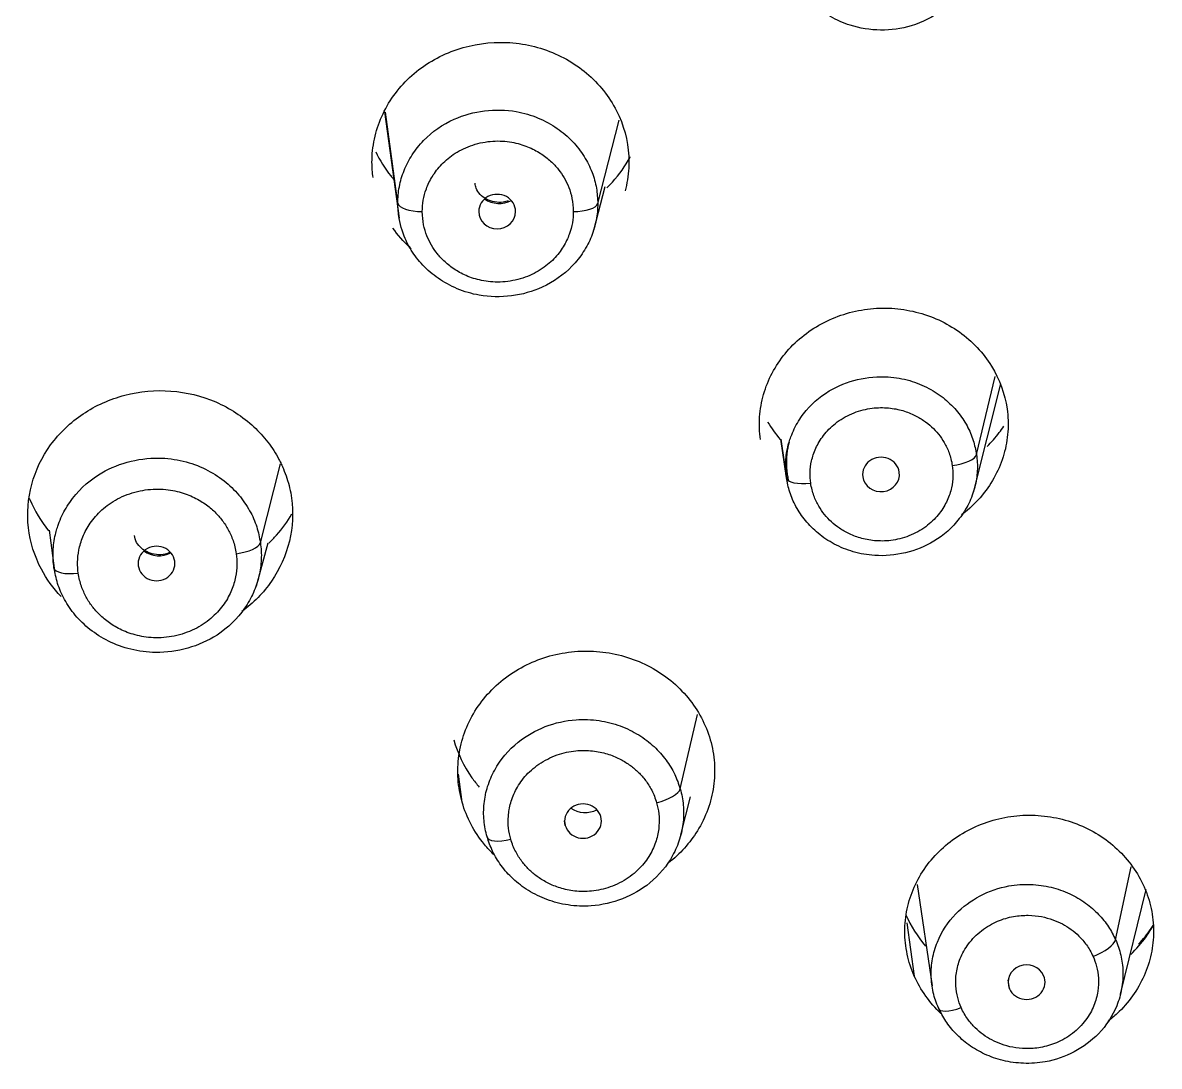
# Model space of a CAD drawing. Extents: x 0 to 1354, y 3495 to 4487.
# Drawn here: x 426.58 to 440.46, y 4098.79 to 4111.54 of the extents above; entities that cross this region are included whole.
import ezdxf

# ---------------------------------------------------------------- set-up
doc = ezdxf.new("R2010")
doc.units = 0
doc.header["$LTSCALE"] = 30
doc.header["$MEASUREMENT"] = 0
doc.layers.add('\\M+5B3DF\\M+5B4E7\\M+5CFDF', color=3, linetype='CONTINUOUS', lineweight=9)

msp = doc.modelspace()

# ---------------------------------------------------------------- linework, layer by layer
at = {"layer": '\\M+5B3DF\\M+5B4E7\\M+5CFDF', "color": 0, "lineweight": -3}
for p, q in [((430.999, 4110.449), (431.175, 4109.151)), ((431.16, 4109.335), (431.011, 4110.448)), ((433.603, 4109.33), (433.866, 4110.349)), ((433.553, 4109.004), (433.695, 4109.539)), ((438.23, 4106.264), (438.459, 4107.219)), ((438.191, 4105.802), (438.526, 4107.129)), ((435.907, 4105.982), (435.839, 4106.454)), ((435.839, 4106.454), (435.916, 4105.92)), ((429.482, 4105.187), (429.729, 4106.15)), ((426.902, 4105.341), (426.961, 4104.879)), ((429.433, 4104.661), (429.575, 4105.188)), ((434.61, 4102.182), (434.823, 4103.089)), ((431.947, 4102.017), (431.901, 4102.359)), ((434.618, 4101.619), (434.737, 4102.082)), ((433.206, 4101.733), (433.198, 4101.79)), ((439.929, 4100.338), (440.117, 4101.228)), ((437.506, 4101.012), (437.687, 4099.775)), ((439.988, 4099.675), (440.302, 4100.952)), ((437.379, 4100.545), (437.469, 4099.895)), ((438.633, 4099.739), (438.618, 4099.848))]:
    msp.add_line(p, q, dxfattribs=at)
for centre, major_axis, ratio, start_param, end_param in [((432.374, 4109.233), (0.225, 0), 0.934021, 0, 3.141593), ((432.397, 4109.612), (-0.299, 0.018), 0.934023, 0.997324, 2.15235), ((431.46, 4109.34), (-0.3, 0), 0.356623, 0.04782, 1.570796), ((432.374, 4109.233), (0.225, 0), 0.934021, 3.141593, 6.283185), ((433.304, 4109.34), (0.3, 0), 0.356623, 4.712389, 6.191379), ((437.063, 4106.022), (0.225, 0), 0.934088, 0.130562, 3.272155), ((437.933, 4106.237), (0.297, 0.042), 0.353572, 4.662605, 6.144783), ((437.063, 4106.022), (0.225, 0), 0.934088, 3.272155, 6.413747), ((436.204, 4106.024), (-0.297, -0.042), 0.353572, 0.001224, 1.521013), ((428.213, 4104.934), (0.225, 0), 0.933961, 0.130295, 3.271888), ((428.238, 4105.306), (-0.297, 0.021), 0.93278, 0.982672, 2.168134), ((429.186, 4105.161), (0.297, 0.042), 0.353572, 4.662605, 6.138408), ((428.213, 4104.934), (0.225, 0), 0.933961, 3.271888, 6.413481), ((427.257, 4104.923), (-0.297, -0.042), 0.353572, 6.278034, 7.804198), ((434.322, 4102.119), (0.288, 0.083), 0.344471, 4.613912, 6.092902), ((433.423, 4101.788), (0.225, 0), 0.934052, 0.260907, 3.4025), ((433.446, 4102.172), (-0.299, 0.018), 0.931993, 1.012477, 2.13697), ((433.423, 4101.788), (0.225, 0), 0.934052, 3.4025, 6.544093), ((432.54, 4101.673), (-0.288, -0.083), 0.344471, 6.232528, 7.755504), ((439.653, 4100.241), (0.274, 0.122), 0.329476, 4.567336, 6.049514), ((438.841, 4099.82), (0.225, 0), 0.934131, 0.391776, 3.533368), ((438.841, 4099.82), (0.225, 0), 0.934131, 3.533368, 6.674961), ((438.042, 4099.618), (-0.274, -0.122), 0.329476, 6.18914, 7.708929)]:
    msp.add_ellipse(centre, major_axis=major_axis, ratio=ratio, start_param=start_param, end_param=end_param, dxfattribs=at)
for points, knots in [([(448.01, 4005.599), (447.96, 4009.543), (447.888, 4013.486), (447.741, 4019.394), (447.686, 4021.363), (447.563, 4025.298), (447.498, 4027.264), (447.306, 4031.189), (447.174, 4033.15), (446.667, 4037.037), (446.296, 4038.964), (445.49, 4041.781), (445.181, 4042.708), (444.473, 4044.522), (444.072, 4045.409), (443.153, 4047.117), (442.631, 4047.936), (441.484, 4049.497), (440.861, 4050.241), (439.54, 4051.652), (438.842, 4052.318), (437.375, 4053.57), (436.607, 4054.156), (435.016, 4055.252), (434.19, 4055.761), (432.497, 4056.713), (431.631, 4057.158), (429.007, 4058.447), (427.224, 4059.247), (424.608, 4060.54), (423.746, 4060.987), (422.05, 4061.925), (421.214, 4062.415), (419.588, 4063.455), (418.797, 4064.004), (417.283, 4065.177), (416.561, 4065.801), (414.514, 4067.782), (413.303, 4069.241), (411.732, 4071.57), (411.247, 4072.37), (410.34, 4074), (409.919, 4074.831), (408.739, 4077.358), (408.067, 4079.09), (406.901, 4082.604), (406.413, 4084.388), (405.593, 4087.988), (405.26, 4089.804), (404.718, 4093.452), (404.506, 4095.284), (404.169, 4098.955), (404.047, 4100.795), (403.781, 4106.318), (403.739, 4110.005), (403.894, 4115.532), (403.978, 4117.373), (404.218, 4121.052), (404.374, 4122.889), (404.781, 4126.553), (405.03, 4128.381), (405.656, 4132.017), (406.034, 4133.824), (406.974, 4137.397), (407.531, 4139.163), (408.885, 4142.612), (409.674, 4144.299), (411.525, 4147.534), (412.587, 4149.084), (414.985, 4151.984), (416.318, 4153.338), (418.497, 4155.182), (419.254, 4155.765), (420.825, 4156.859), (421.639, 4157.371), (424.152, 4158.798), (425.92, 4159.607), (427.738, 4160.306)], [0, 0, 0, 0, 0.0625, 0.0625, 0.09375, 0.09375, 0.125, 0.125, 0.15625, 0.15625, 0.1875, 0.1875, 0.203125, 0.203125, 0.21875, 0.21875, 0.234375, 0.234375, 0.25, 0.25, 0.265625, 0.265625, 0.28125, 0.28125, 0.296875, 0.296875, 0.3125, 0.3125, 0.34375, 0.34375, 0.359375, 0.359375, 0.375, 0.375, 0.390625, 0.390625, 0.40625, 0.40625, 0.4375, 0.4375, 0.453125, 0.453125, 0.46875, 0.46875, 0.5, 0.5, 0.53125, 0.53125, 0.5625, 0.5625, 0.59375, 0.59375, 0.625, 0.625, 0.6875, 0.6875, 0.71875, 0.71875, 0.75, 0.75, 0.78125, 0.78125, 0.8125, 0.8125, 0.84375, 0.84375, 0.875, 0.875, 0.90625, 0.90625, 0.9375, 0.9375, 0.953125, 0.953125, 0.96875, 0.96875, 1, 1, 1, 1]), ([(428.197, 4158.696), (428.032, 4158.632), (427.687, 4158.497), (427.153, 4158.279), (426.581, 4158.036), (425.812, 4157.695), (424.94, 4157.282), (423.672, 4156.63), (422.201, 4155.781), (420.21, 4154.446), (418.173, 4152.791), (416.24, 4150.871), (414.215, 4148.497), (412.298, 4145.692), (410.681, 4142.545), (409.747, 4140.27), (409.152, 4138.614), (408.634, 4137.046), (408.065, 4135.032), (407.529, 4132.766), (407.088, 4130.534), (406.477, 4126.816), (405.945, 4122.029), (405.574, 4116.274), (405.414, 4110.376), (405.496, 4104.979), (405.754, 4100.036), (406.066, 4096.221), (406.521, 4092.391), (407.143, 4088.581), (407.893, 4085.209), (408.69, 4082.352), (409.453, 4080.061), (410.255, 4077.985), (411.284, 4075.636), (412.663, 4072.993), (414.467, 4070.299), (416.358, 4068.097), (418.12, 4066.448), (419.691, 4065.22), (420.87, 4064.414), (421.951, 4063.725), (423.294, 4062.925), (425.415, 4061.78), (428.351, 4060.364), (431.305, 4059.003), (433.874, 4057.683), (435.491, 4056.744), (436.673, 4055.977), (437.502, 4055.397), (438.285, 4054.811), (439.15, 4054.118), (440.24, 4053.175), (441.272, 4052.246), (442.117, 4051.45), (442.799, 4050.783), (443.873, 4049.648), (445.304, 4047.705), (446.48, 4045.401), (447.219, 4043.464), (447.695, 4042.003), (448.02, 4040.848), (448.332, 4039.593), (448.559, 4038.564), (448.74, 4037.637), (448.826, 4037.147), (448.857, 4036.968)], [0, 0, 0, 0, 0.003459, 0.007214, 0.011266, 0.015614, 0.023656, 0.030154, 0.043592, 0.057032, 0.077492, 0.095619, 0.111413, 0.140155, 0.164137, 0.183352, 0.190386, 0.20018, 0.217211, 0.233353, 0.24805, 0.264051, 0.310977, 0.347323, 0.383099, 0.432782, 0.458757, 0.485271, 0.511786, 0.538305, 0.564826, 0.582853, 0.599256, 0.614348, 0.6284, 0.651649, 0.674923, 0.693736, 0.709704, 0.72282, 0.733082, 0.737787, 0.748001, 0.763716, 0.784923, 0.811591, 0.827175, 0.841454, 0.848243, 0.854858, 0.861359, 0.867478, 0.876665, 0.889695, 0.894614, 0.899294, 0.908268, 0.925038, 0.946214, 0.958393, 0.965287, 0.976041, 0.981687, 0.990362, 0.996466, 1, 1, 1, 1]), ([(449.143, 4037.032), (448.866, 4038.625), (448.514, 4040.206), (447.833, 4042.533), (447.58, 4043.302), (447.008, 4044.815), (446.689, 4045.559), (445.969, 4047.007), (445.567, 4047.711), (444.674, 4049.057), (444.181, 4049.7), (443.108, 4050.908), (442.533, 4051.475), (441.36, 4052.574), (440.764, 4053.109), (439.566, 4054.162), (438.959, 4054.679), (437.692, 4055.652), (437.038, 4056.11), (435.025, 4057.411), (433.618, 4058.178), (430.752, 4059.606), (429.294, 4060.271), (426.404, 4061.642), (424.973, 4062.351), (422.891, 4063.517), (422.208, 4063.922), (420.871, 4064.772), (420.218, 4065.218), (418.959, 4066.164), (418.353, 4066.663), (417.197, 4067.715), (416.646, 4068.268), (415.084, 4069.995), (414.161, 4071.239), (412.526, 4073.84), (411.813, 4075.196), (410.543, 4077.971), (409.983, 4079.388), (408.994, 4082.262), (408.567, 4083.718), (407.456, 4088.126), (406.947, 4091.114), (406.21, 4097.118), (405.982, 4100.135), (405.712, 4106.175), (405.669, 4109.198), (405.771, 4115.243), (405.915, 4118.264), (406.288, 4122.785), (406.438, 4124.29), (406.806, 4127.293), (407.023, 4128.792), (407.811, 4133.264), (408.526, 4136.22), (410.054, 4140.517), (410.64, 4141.926), (411.99, 4144.666), (412.76, 4145.994), (414.501, 4148.529), (415.469, 4149.738), (417.591, 4152.003), (418.745, 4153.06), (421.227, 4154.973), (422.556, 4155.829), (425.34, 4157.336), (426.795, 4157.987), (428.284, 4158.561)], [0, 0, 0, 0, 0.03125, 0.03125, 0.046875, 0.046875, 0.0625, 0.0625, 0.078125, 0.078125, 0.09375, 0.09375, 0.109375, 0.109375, 0.125, 0.125, 0.140625, 0.140625, 0.15625, 0.15625, 0.1875, 0.1875, 0.21875, 0.21875, 0.25, 0.25, 0.265625, 0.265625, 0.28125, 0.28125, 0.296875, 0.296875, 0.3125, 0.3125, 0.34375, 0.34375, 0.375, 0.375, 0.40625, 0.40625, 0.4375, 0.4375, 0.5, 0.5, 0.5625, 0.5625, 0.625, 0.625, 0.6875, 0.6875, 0.71875, 0.71875, 0.75, 0.75, 0.8125, 0.8125, 0.84375, 0.84375, 0.875, 0.875, 0.90625, 0.90625, 0.9375, 0.9375, 0.96875, 0.96875, 1, 1, 1, 1]), ([(428.484, 4157.596), (428.305, 4157.524), (427.943, 4157.378), (427.4, 4157.15), (426.752, 4156.869), (426.043, 4156.544), (425.032, 4156.051), (423.86, 4155.424), (422.347, 4154.509), (420.7, 4153.36), (419.084, 4152.032), (417.525, 4150.549), (416.116, 4148.967), (414.756, 4147.237), (413.436, 4145.274), (412.377, 4143.384), (411.507, 4141.558), (410.593, 4139.409), (409.613, 4136.593), (408.564, 4132.621), (407.764, 4128.329), (407.233, 4124.177), (406.892, 4120.512), (406.706, 4117.71), (406.593, 4115.29), (406.531, 4113.4), (406.493, 4111.495), (406.489, 4110.219), (406.488, 4109.579)], [0, 0, 0, 0, 0.009852, 0.019868, 0.030048, 0.045883, 0.05972, 0.087538, 0.113987, 0.150574, 0.191096, 0.222351, 0.262603, 0.301837, 0.337986, 0.387414, 0.416554, 0.44552, 0.511842, 0.575749, 0.665576, 0.746154, 0.800844, 0.863681, 0.897356, 0.9313, 0.965515, 1, 1, 1, 1]), ([(428.686, 4157.153), (428.545, 4157.097), (428.223, 4156.97), (427.684, 4156.749), (426.918, 4156.423), (426.182, 4156.087), (425.167, 4155.594), (424.094, 4155.025), (422.606, 4154.13), (421.002, 4153.015), (419.579, 4151.845), (418.411, 4150.759), (417.475, 4149.789), (416.322, 4148.465), (415.138, 4146.937), (413.854, 4144.995), (412.587, 4142.698), (411.3, 4139.765), (410.176, 4136.466), (409.305, 4133.068), (408.666, 4129.777), (408.198, 4126.665), (407.805, 4123.281), (407.534, 4120.123), (407.378, 4117.539), (407.281, 4115.531), (407.216, 4113.673), (407.173, 4111.569), (407.167, 4110.245), (407.164, 4109.583)], [0, 0, 0, 0, 0.007818, 0.017823, 0.030015, 0.050701, 0.059573, 0.08836, 0.113519, 0.149747, 0.190152, 0.209967, 0.233662, 0.261249, 0.302917, 0.336272, 0.385476, 0.443417, 0.508512, 0.573597, 0.633386, 0.690383, 0.744611, 0.818577, 0.862819, 0.885469, 0.927986, 0.963991, 1, 1, 1, 1]), ([(449.362, 4037.033), (449.326, 4037.242), (449.253, 4037.664), (449.129, 4038.295), (448.996, 4038.926), (448.855, 4039.547), (448.708, 4040.153), (448.559, 4040.741), (448.406, 4041.311), (448.249, 4041.867), (448.087, 4042.403), (447.924, 4042.91), (447.764, 4043.376), (447.612, 4043.799), (447.469, 4044.18), (447.334, 4044.527), (447.205, 4044.845), (447.081, 4045.142), (446.959, 4045.423), (446.837, 4045.696), (446.712, 4045.964), (446.584, 4046.23), (446.452, 4046.493), (446.317, 4046.754), (446.179, 4047.013), (446.039, 4047.27), (445.894, 4047.527), (445.746, 4047.782), (445.595, 4048.035), (445.439, 4048.284), (445.277, 4048.53), (445.107, 4048.775), (444.925, 4049.027), (444.725, 4049.293), (444.504, 4049.577), (444.26, 4049.881), (443.988, 4050.207), (443.69, 4050.552), (443.366, 4050.907), (443.026, 4051.261), (442.68, 4051.604), (442.332, 4051.936), (441.984, 4052.26), (441.634, 4052.582), (441.28, 4052.903), (440.925, 4053.223), (440.573, 4053.54), (440.226, 4053.848), (439.889, 4054.142), (439.562, 4054.421), (439.245, 4054.684), (438.936, 4054.934), (438.63, 4055.175), (438.322, 4055.411), (438.012, 4055.642), (437.697, 4055.871), (437.38, 4056.095), (437.061, 4056.315), (436.739, 4056.531), (436.411, 4056.746), (436.068, 4056.966), (435.697, 4057.195), (435.242, 4057.467), (434.675, 4057.793), (433.978, 4058.176), (433.188, 4058.594), (432.322, 4059.036), (431.408, 4059.488), (430.47, 4059.937), (429.523, 4060.382), (428.577, 4060.824), (427.648, 4061.263), (426.763, 4061.69), (425.938, 4062.098), (425.161, 4062.495), (424.401, 4062.897), (423.638, 4063.315), (422.868, 4063.756), (422.092, 4064.229), (421.299, 4064.733), (420.49, 4065.273), (419.679, 4065.858), (418.879, 4066.49), (418.09, 4067.16), (417.325, 4067.873), (416.584, 4068.632), (415.854, 4069.442), (415.126, 4070.325), (414.403, 4071.299), (413.694, 4072.349), (413.022, 4073.445), (412.397, 4074.57), (411.805, 4075.719), (411.251, 4076.904), (410.72, 4078.133), (410.209, 4079.414), (409.721, 4080.755), (409.186, 4082.373), (408.622, 4084.331), (408.06, 4086.572), (407.594, 4088.819), (407.218, 4090.987), (406.907, 4093.095), (406.661, 4095.142), (406.46, 4097.112), (406.297, 4099.018), (406.169, 4100.89), (406.068, 4102.731), (405.992, 4104.535), (405.943, 4106.298), (405.913, 4108.028), (405.903, 4109.74), (405.913, 4111.447), (405.942, 4113.162), (405.991, 4114.884), (406.064, 4116.602), (406.154, 4118.312), (406.266, 4120.018), (406.403, 4121.724), (406.558, 4123.413), (406.737, 4125.063), (406.935, 4126.662), (407.152, 4128.218), (407.392, 4129.737), (407.661, 4131.222), (407.955, 4132.673), (408.276, 4134.09), (408.625, 4135.469), (409.009, 4136.818), (409.421, 4138.132), (409.854, 4139.376), (410.287, 4140.505), (410.7, 4141.499), (411.091, 4142.384), (411.477, 4143.198), (411.873, 4143.971), (412.251, 4144.662), (412.498, 4145.094), (412.605, 4145.277)], [0, 0, 0, 0, 0.004804, 0.00966, 0.014532, 0.019352, 0.024059, 0.028616, 0.033051, 0.037408, 0.041668, 0.04572, 0.049451, 0.05282, 0.055876, 0.058668, 0.061242, 0.063653, 0.065951, 0.068191, 0.070418, 0.072655, 0.074886, 0.077104, 0.079315, 0.081534, 0.083764, 0.086001, 0.088238, 0.090469, 0.092688, 0.094924, 0.097253, 0.09976, 0.102474, 0.105425, 0.108639, 0.112117, 0.115805, 0.119565, 0.123269, 0.12689, 0.13048, 0.134082, 0.13771, 0.141361, 0.144991, 0.148543, 0.151968, 0.155247, 0.158387, 0.161414, 0.164374, 0.167323, 0.170285, 0.173258, 0.176231, 0.179196, 0.182142, 0.185108, 0.188188, 0.191476, 0.195076, 0.200338, 0.206401, 0.213238, 0.220738, 0.228569, 0.236476, 0.244413, 0.252353, 0.260221, 0.267776, 0.274683, 0.281151, 0.287634, 0.294268, 0.300984, 0.307874, 0.315035, 0.322485, 0.330135, 0.337978, 0.345947, 0.354008, 0.362192, 0.370589, 0.379393, 0.388946, 0.399039, 0.409195, 0.419279, 0.429501, 0.439837, 0.45039, 0.46135, 0.472727, 0.484442, 0.502084, 0.521523, 0.539787, 0.55716, 0.57437, 0.590961, 0.606728, 0.621973, 0.636971, 0.651859, 0.666323, 0.680413, 0.694289, 0.707968, 0.721607, 0.735367, 0.749234, 0.763046, 0.776738, 0.790421, 0.804175, 0.817894, 0.831199, 0.844064, 0.856622, 0.868929, 0.880987, 0.892822, 0.904437, 0.915801, 0.926905, 0.93798, 0.948706, 0.95835, 0.966814, 0.974342, 0.98135, 0.98822, 0.994976, 1, 1, 1, 1]), ([(449.502, 4037.021), (449.465, 4037.236), (449.392, 4037.662), (449.27, 4038.294), (449.14, 4038.916), (449.002, 4039.527), (448.859, 4040.127), (448.711, 4040.717), (448.558, 4041.296), (448.399, 4041.864), (448.232, 4042.421), (448.057, 4042.967), (447.874, 4043.5), (447.684, 4044.021), (447.489, 4044.53), (447.287, 4045.027), (447.079, 4045.512), (446.862, 4045.983), (446.638, 4046.44), (446.408, 4046.884), (446.177, 4047.308), (445.899, 4047.796), (445.581, 4048.318), (445.202, 4048.871), (444.84, 4049.35), (444.429, 4049.866), (444.009, 4050.366), (443.556, 4050.867), (443.038, 4051.404), (442.398, 4052.014), (441.641, 4052.701), (440.883, 4053.381), (440.282, 4053.915), (439.651, 4054.456), (438.803, 4055.153), (437.346, 4056.233), (435.798, 4057.23), (434.379, 4058.03), (433.345, 4058.58), (432.31, 4059.108), (431.275, 4059.617), (430.242, 4060.11), (429.214, 4060.593), (428.195, 4061.072), (427.189, 4061.554), (426.197, 4062.041), (425.223, 4062.539), (424.268, 4063.05), (423.332, 4063.573), (422.422, 4064.117), (421.537, 4064.679), (420.672, 4065.254), (419.841, 4065.854), (419.047, 4066.481), (418.285, 4067.128), (417.561, 4067.8), (416.877, 4068.493), (416.228, 4069.202), (415.613, 4069.926), (415.036, 4070.664), (414.495, 4071.414), (413.984, 4072.172), (413.503, 4072.935), (413.052, 4073.703), (412.627, 4074.474), (412.225, 4075.244), (411.845, 4076.015), (411.49, 4076.784), (411.152, 4077.551), (410.832, 4078.315), (410.53, 4079.074), (410.244, 4079.83), (409.974, 4080.58), (409.721, 4081.326), (409.315, 4082.587), (408.806, 4084.368), (408.237, 4086.67), (407.771, 4088.956), (407.386, 4091.221), (407.067, 4093.46), (406.816, 4095.671), (406.607, 4097.852), (406.443, 4100.002), (406.319, 4102.118), (406.226, 4104.202), (406.168, 4106.252), (406.137, 4108.267), (406.133, 4110.249), (406.155, 4112.195), (406.2, 4114.107), (406.271, 4115.984), (406.366, 4117.824), (406.479, 4119.63), (406.619, 4121.398), (406.777, 4123.131), (406.959, 4124.828), (407.165, 4126.487), (407.391, 4128.109), (407.645, 4129.692), (407.928, 4131.236), (408.239, 4132.739), (408.577, 4134.203), (408.949, 4135.623), (409.352, 4137), (409.783, 4138.333), (410.246, 4139.62), (410.741, 4140.86), (411.258, 4142.054), (411.803, 4143.199), (412.331, 4144.191), (412.678, 4144.8), (412.824, 4145.049)], [0, 0, 0, 0, 0.004925, 0.009783, 0.014574, 0.019297, 0.023952, 0.028541, 0.033063, 0.03752, 0.041913, 0.04624, 0.050499, 0.054689, 0.058812, 0.062868, 0.06686, 0.070785, 0.074642, 0.078431, 0.082152, 0.085621, 0.091226, 0.096067, 0.100874, 0.104902, 0.111103, 0.115743, 0.120319, 0.128101, 0.135864, 0.143616, 0.151376, 0.154309, 0.162712, 0.17659, 0.19595, 0.204951, 0.213874, 0.222725, 0.231503, 0.240206, 0.248833, 0.257381, 0.265851, 0.274244, 0.282558, 0.290799, 0.298961, 0.307046, 0.315062, 0.322999, 0.330849, 0.338629, 0.346332, 0.353957, 0.361508, 0.368988, 0.376389, 0.383715, 0.39097, 0.398152, 0.405256, 0.412286, 0.419244, 0.426128, 0.432935, 0.439669, 0.44633, 0.452916, 0.459426, 0.465861, 0.472221, 0.478506, 0.484715, 0.503971, 0.522949, 0.541649, 0.560075, 0.578222, 0.596092, 0.613686, 0.631, 0.648038, 0.664796, 0.681277, 0.69748, 0.713404, 0.72905, 0.744417, 0.759504, 0.774315, 0.788846, 0.803099, 0.817073, 0.830767, 0.844184, 0.857321, 0.870177, 0.882754, 0.895053, 0.907072, 0.918809, 0.930269, 0.941449, 0.952348, 0.962971, 0.973314, 0.983372, 0.993153, 1, 1, 1, 1]), ([(404.623, 4131.074), (404.588, 4130.873), (404.366, 4129.584), (403.796, 4125.704), (402.938, 4116.179), (402.904, 4106.308), (403.509, 4097.799), (403.922, 4093.938), (404.439, 4090.387), (405.062, 4087.152), (405.765, 4084.236), (406.526, 4081.641), (407.311, 4079.366), (408.086, 4077.403), (408.945, 4075.472), (409.945, 4073.499), (411.165, 4071.423), (412.534, 4069.458), (414.061, 4067.63), (415.728, 4065.949), (417.528, 4064.439), (419.429, 4063.101), (421.477, 4061.849), (423.547, 4060.723), (425.512, 4059.75), (427.144, 4058.986), (428.72, 4058.255), (430.371, 4057.48), (432.211, 4056.56), (434.054, 4055.528), (435.869, 4054.341), (437.639, 4052.979), (439.36, 4051.392), (440.891, 4049.675), (442.137, 4047.982), (443.025, 4046.52), (443.788, 4045.031), (444.457, 4043.465), (445.054, 4041.773), (445.502, 4040.242), (445.834, 4038.886), (446.076, 4037.716), (446.304, 4036.436), (446.539, 4034.82), (446.766, 4032.641), (446.939, 4029.975), (447.069, 4026.823), (447.219, 4022.012), (447.362, 4016.415), (447.465, 4010.907), (447.518, 4007.539), (447.539, 4006.008), (447.545, 4005.599)], [0, 0, 0, 0, 0.004399, 0.028149, 0.08446, 0.210548, 0.240578, 0.268471, 0.294238, 0.317873, 0.339365, 0.358714, 0.375905, 0.390942, 0.403826, 0.421009, 0.438012, 0.454857, 0.471503, 0.487946, 0.504179, 0.520153, 0.535825, 0.553449, 0.568384, 0.580629, 0.590215, 0.603849, 0.617866, 0.632269, 0.647095, 0.662367, 0.67808, 0.695053, 0.709337, 0.720941, 0.729896, 0.74338, 0.755521, 0.766306, 0.775735, 0.783805, 0.790513, 0.802081, 0.816849, 0.834849, 0.856111, 0.88061, 0.932059, 0.969104, 0.991752, 1, 1, 1, 1]), ([(438.23, 4112.398), (438.224, 4112.366), (438.213, 4112.301), (438.185, 4112.205), (438.147, 4112.11), (438.1, 4112.018), (438.042, 4111.929), (437.974, 4111.844), (437.897, 4111.765), (437.733, 4111.627), (437.348, 4111.428), (436.827, 4111.434), (436.445, 4111.607), (436.244, 4111.755), (436.09, 4111.93), (435.981, 4112.12), (435.933, 4112.269), (435.916, 4112.351), (435.913, 4112.367)], [0, 0, 0, 0, 0.031482, 0.063483, 0.096003, 0.129041, 0.162597, 0.196671, 0.231262, 0.266371, 0.396024, 0.621054, 0.701149, 0.777521, 0.850171, 0.9191, 0.984311, 1, 1, 1, 1]), ([(430.845, 4109.833), (430.845, 4109.929), (430.855, 4110.025), (430.895, 4110.212), (430.925, 4110.305), (431.004, 4110.482), (431.052, 4110.567), (431.166, 4110.726), (431.232, 4110.802), (431.45, 4111.005), (431.625, 4111.114), (432.002, 4111.261), (432.208, 4111.299), (432.515, 4111.3), (432.619, 4111.291), (432.82, 4111.254), (432.918, 4111.226), (433.108, 4111.153), (433.2, 4111.108), (433.37, 4111.002), (433.449, 4110.941), (433.669, 4110.737), (433.784, 4110.576), (433.942, 4110.221), (433.983, 4110.031), (433.983, 4109.837)], [0, 0, 0, 0, 0.0625, 0.0625, 0.125, 0.125, 0.1875, 0.1875, 0.25, 0.25, 0.375, 0.375, 0.5, 0.5, 0.5625, 0.5625, 0.625, 0.625, 0.6875, 0.6875, 0.75, 0.75, 0.875, 0.875, 1, 1, 1, 1]), ([(431.16, 4109.335), (431.161, 4109.368), (431.163, 4109.436), (431.178, 4109.537), (431.202, 4109.637), (431.236, 4109.737), (431.281, 4109.834), (431.336, 4109.927), (431.4, 4110.017), (431.548, 4110.185), (431.915, 4110.444), (432.455, 4110.51), (432.876, 4110.386), (433.109, 4110.258), (433.299, 4110.096), (433.441, 4109.912), (433.537, 4109.718), (433.593, 4109.523), (433.6, 4109.393), (433.603, 4109.33)], [0, 0, 0, 0, 0.028178, 0.056702, 0.085575, 0.114795, 0.144364, 0.174281, 0.204547, 0.235163, 0.357431, 0.557668, 0.631322, 0.701497, 0.768187, 0.831387, 0.891092, 0.947298, 1, 1, 1, 1]), ([(430.89, 4109.964), (430.94, 4109.86), (431.011, 4109.746), (431.096, 4109.642), (431.107, 4109.629)], [0, 0, 0, 0, 0.873574, 1, 1, 1, 1]), ([(449.143, 4037.044), (448.868, 4038.627), (448.52, 4040.197), (447.848, 4042.505), (447.599, 4043.269), (447.038, 4044.768), (446.727, 4045.499), (445.684, 4047.627), (444.841, 4048.955), (443.528, 4050.47), (443.254, 4050.764), (442.694, 4051.337), (442.407, 4051.616), (441.826, 4052.166), (441.532, 4052.437), (440.941, 4052.974), (440.643, 4053.24), (440.047, 4053.765), (439.748, 4054.025), (439.142, 4054.539), (438.836, 4054.793), (437.899, 4055.528), (437.254, 4055.987), (435.931, 4056.856), (435.252, 4057.266), (433.867, 4058.051), (433.163, 4058.424), (431.739, 4059.142), (431.02, 4059.487), (429.576, 4060.17), (428.851, 4060.507), (427.406, 4061.191), (426.685, 4061.537), (425.258, 4062.253), (424.549, 4062.623), (423.157, 4063.392), (422.474, 4063.791), (421.138, 4064.625), (420.486, 4065.06), (419.225, 4065.985), (418.617, 4066.474), (417.451, 4067.505), (416.892, 4068.048), (416.092, 4068.908), (415.831, 4069.203), (415.325, 4069.802), (415.081, 4070.106), (414.371, 4071.03), (413.929, 4071.661), (412.683, 4073.595), (411.959, 4074.94), (410.988, 4077.022), (410.683, 4077.727), (410.108, 4079.145), (409.839, 4079.859), (409.081, 4082.019), (408.643, 4083.481), (407.886, 4086.429), (407.566, 4087.917), (407.022, 4090.906), (406.797, 4092.408), (406.231, 4096.925), (405.996, 4099.953), (405.752, 4105.249), (405.699, 4107.52), (405.7, 4109.79)], [0, 0, 0, 0, 0.051287, 0.051287, 0.076931, 0.076931, 0.102575, 0.102575, 0.153862, 0.153862, 0.166684, 0.166684, 0.179506, 0.179506, 0.192327, 0.192327, 0.205149, 0.205149, 0.217971, 0.217971, 0.230793, 0.230793, 0.256437, 0.256437, 0.28208, 0.28208, 0.307724, 0.307724, 0.333368, 0.333368, 0.359011, 0.359011, 0.384655, 0.384655, 0.410298, 0.410298, 0.435942, 0.435942, 0.461586, 0.461586, 0.487229, 0.487229, 0.512873, 0.512873, 0.525695, 0.525695, 0.538517, 0.538517, 0.56416, 0.56416, 0.615448, 0.615448, 0.641091, 0.641091, 0.666735, 0.666735, 0.718022, 0.718022, 0.76931, 0.76931, 0.820597, 0.820597, 0.923172, 0.923172, 1, 1, 1, 1]), ([(433.714, 4109.522), (433.737, 4109.545), (433.847, 4109.66), (433.939, 4109.79), (433.999, 4109.899), (434, 4109.9)], [0, 0, 0, 0, 0.203461, 0.993948, 1, 1, 1, 1]), ([(433.983, 4109.837), (433.983, 4109.74), (433.972, 4109.645), (433.948, 4109.529), (433.942, 4109.507), (433.937, 4109.485)], [0, 0, 0, 0, 0.808082, 0.808082, 1, 1, 1, 1]), ([(406.488, 4109.579), (406.489, 4109.157), (406.492, 4108.319), (406.509, 4107.069), (406.535, 4105.836), (406.571, 4104.618), (406.617, 4103.417), (406.672, 4102.231), (406.781, 4100.237), (406.961, 4097.771), (407.225, 4095.17), (407.474, 4093.132), (407.877, 4090.309), (408.469, 4087.154), (409.32, 4083.785), (410.145, 4081.086), (411.129, 4078.43), (412.219, 4075.973), (413.292, 4073.927), (414.487, 4071.963), (415.878, 4070.044), (417.563, 4068.169), (419.202, 4066.697), (421.086, 4065.25), (422.897, 4064.08), (424.746, 4063.033), (426.177, 4062.279), (427.118, 4061.812), (427.577, 4061.584)], [0, 0, 0, 0, 0.023013, 0.045738, 0.068176, 0.090327, 0.11219, 0.133767, 0.155059, 0.221117, 0.268616, 0.297545, 0.332998, 0.423962, 0.472151, 0.521772, 0.577037, 0.625354, 0.666711, 0.701109, 0.748361, 0.792681, 0.834033, 0.86367, 0.916488, 0.945757, 0.973588, 1, 1, 1, 1]), ([(407.164, 4109.583), (407.165, 4109.196), (407.167, 4108.387), (407.182, 4107.123), (407.21, 4105.758), (407.255, 4104.292), (407.319, 4102.726), (407.409, 4101.014), (407.533, 4099.154), (407.747, 4096.563), (408.034, 4093.952), (408.542, 4090.393), (409.149, 4087.16), (409.996, 4083.841), (410.756, 4081.381), (411.572, 4079.14), (412.494, 4076.958), (413.597, 4074.732), (415.014, 4072.337), (416.528, 4070.326), (418.202, 4068.538), (419.795, 4067.132), (421.742, 4065.729), (423.731, 4064.515), (425.468, 4063.589), (426.895, 4062.877), (427.629, 4062.525), (427.995, 4062.349)], [0, 0, 0, 0, 0.021434, 0.044728, 0.069884, 0.096902, 0.125782, 0.156527, 0.191677, 0.228802, 0.300167, 0.336753, 0.427265, 0.481472, 0.525328, 0.568766, 0.612223, 0.654907, 0.704201, 0.763151, 0.790082, 0.835123, 0.875719, 0.916576, 0.957451, 0.978789, 1, 1, 1, 1]), ([(432.51, 4109.363), (432.491, 4109.356), (432.435, 4109.343), (432.341, 4109.344), (432.241, 4109.379), (432.161, 4109.441), (432.114, 4109.511), (432.106, 4109.558), (432.105, 4109.578)], [0, 0, 0, 0, 0.114013, 0.300879, 0.484292, 0.669774, 0.865428, 1, 1, 1, 1]), ([(431.212, 4109.004), (431.197, 4109.052), (431.169, 4109.161), (431.163, 4109.273), (431.16, 4109.335)], [0, 0, 0, 0, 0.443149, 1, 1, 1, 1]), ([(433.603, 4109.33), (433.602, 4109.297), (433.6, 4109.229), (433.585, 4109.128), (433.561, 4109.028), (433.538, 4108.962), (433.525, 4108.93), (433.525, 4108.93)], [0, 0, 0, 0, 0.245329, 0.493759, 0.74529, 0.999919, 1, 1, 1, 1]), ([(431.325, 4108.778), (431.319, 4108.784), (431.312, 4108.79), (431.228, 4108.869), (431.159, 4108.948), (431.1, 4109.032)], [0, 0, 0, 0, 0.078062, 0.078062, 1, 1, 1, 1]), ([(433.525, 4108.93), (433.512, 4108.897), (433.482, 4108.832), (433.427, 4108.738), (433.363, 4108.648), (433.217, 4108.483), (432.852, 4108.222), (432.311, 4108.154), (431.886, 4108.28), (431.651, 4108.408), (431.462, 4108.571), (431.32, 4108.755), (431.247, 4108.904), (431.218, 4108.988), (431.212, 4109.004)], [0, 0, 0, 0, 0.037385, 0.075232, 0.113526, 0.152269, 0.30262, 0.559757, 0.653356, 0.74237, 0.826801, 0.906651, 0.981924, 1, 1, 1, 1]), ([(435.59, 4106.447), (435.577, 4106.54), (435.574, 4106.633), (435.587, 4106.817), (435.603, 4106.91), (435.655, 4107.09), (435.69, 4107.177), (435.777, 4107.343), (435.831, 4107.423), (436.012, 4107.644), (436.165, 4107.77), (436.508, 4107.955), (436.701, 4108.017), (436.995, 4108.053), (437.096, 4108.057), (437.295, 4108.045), (437.392, 4108.03), (437.584, 4107.982), (437.679, 4107.949), (437.856, 4107.868), (437.941, 4107.819), (438.18, 4107.649), (438.312, 4107.507), (438.511, 4107.185), (438.576, 4107.007), (438.603, 4106.822)], [0, 0, 0, 0, 0.0625, 0.0625, 0.125, 0.125, 0.1875, 0.1875, 0.25, 0.25, 0.375, 0.375, 0.5, 0.5, 0.5625, 0.5625, 0.625, 0.625, 0.6875, 0.6875, 0.75, 0.75, 0.875, 0.875, 1, 1, 1, 1]), ([(435.939, 4106.415), (435.946, 4106.437), (435.965, 4106.493), (436.002, 4106.58), (436.054, 4106.674), (436.174, 4106.847), (436.49, 4107.132), (436.995, 4107.252), (437.412, 4107.177), (437.648, 4107.082), (437.845, 4106.95), (438.002, 4106.792), (438.117, 4106.62), (438.195, 4106.443), (438.218, 4106.322), (438.23, 4106.264)], [0, 0, 0, 0, 0.023807, 0.058907, 0.094366, 0.130185, 0.265452, 0.498734, 0.582279, 0.661854, 0.737454, 0.809074, 0.876707, 0.940351, 1, 1, 1, 1]), ([(427.047, 4104.529), (426.952, 4104.63), (426.87, 4104.743), (426.723, 4105.022), (426.669, 4105.196), (426.629, 4105.547), (426.642, 4105.728), (426.734, 4106.07), (426.814, 4106.236), (427.026, 4106.528), (427.162, 4106.658), (427.469, 4106.864), (427.644, 4106.942), (428.008, 4107.037), (428.201, 4107.055), (428.577, 4107.027), (428.765, 4106.981), (429.108, 4106.833), (429.267, 4106.73), (429.403, 4106.604)], [0, 0, 0, 0, 0.086784, 0.086784, 0.200936, 0.200936, 0.315088, 0.315088, 0.42924, 0.42924, 0.543392, 0.543392, 0.657544, 0.657544, 0.771696, 0.771696, 0.885848, 0.885848, 1, 1, 1, 1]), ([(438.603, 4106.822), (438.616, 4106.729), (438.619, 4106.636), (438.606, 4106.451), (438.59, 4106.358), (438.538, 4106.179), (438.503, 4106.092), (438.415, 4105.926), (438.362, 4105.845), (438.227, 4105.681), (438.14, 4105.598), (438.045, 4105.527)], [0, 0, 0, 0, 0.191077, 0.191077, 0.382154, 0.382154, 0.57323, 0.57323, 0.764307, 0.764307, 1, 1, 1, 1]), ([(429.403, 4106.604), (429.465, 4106.545), (429.579, 4106.42), (429.669, 4106.279), (429.719, 4106.186), (429.728, 4106.168), (429.746, 4106.13), (429.771, 4106.073), (429.793, 4106.015), (429.831, 4105.897), (429.85, 4105.817), (429.862, 4105.734)], [0, 0, 0, 0, 0.25, 0.5, 0.5, 0.5625, 0.5625, 0.625, 0.75, 0.75, 1, 1, 1, 1]), ([(438.359, 4106.363), (438.412, 4106.416), (438.483, 4106.498), (438.545, 4106.585), (438.563, 4106.613)], [0, 0, 0, 0, 0.693569, 1, 1, 1, 1]), ([(435.907, 4105.982), (435.904, 4106.015), (435.896, 4106.081), (435.897, 4106.182), (435.908, 4106.283), (435.924, 4106.36), (435.936, 4106.404), (435.939, 4106.415)], [0, 0, 0, 0, 0.227651, 0.457745, 0.690285, 0.925273, 1, 1, 1, 1]), ([(426.997, 4105.359), (427, 4105.37), (427.014, 4105.414), (427.044, 4105.491), (427.093, 4105.588), (427.216, 4105.786), (427.545, 4106.104), (428.085, 4106.254), (428.538, 4106.195), (428.811, 4106.097), (429.04, 4105.953), (429.222, 4105.778), (429.354, 4105.586), (429.443, 4105.388), (429.47, 4105.252), (429.482, 4105.187)], [0, 0, 0, 0, 0.009852, 0.042766, 0.076057, 0.109728, 0.254629, 0.476946, 0.564815, 0.648314, 0.727437, 0.802173, 0.872516, 0.93846, 1, 1, 1, 1]), ([(438.23, 4106.264), (438.233, 4106.231), (438.241, 4106.166), (438.24, 4106.067), (438.23, 4105.966), (438.216, 4105.9), (438.208, 4105.866), (438.208, 4105.866)], [0, 0, 0, 0, 0.243952, 0.491924, 0.743916, 0.999926, 1, 1, 1, 1]), ([(438.208, 4105.866), (438.199, 4105.833), (438.178, 4105.766), (438.136, 4105.667), (438.084, 4105.572), (437.964, 4105.399), (437.647, 4105.114), (437.142, 4104.994), (436.726, 4105.068), (436.491, 4105.163), (436.293, 4105.295), (436.136, 4105.452), (436.021, 4105.624), (435.942, 4105.802), (435.919, 4105.923), (435.907, 4105.982)], [0, 0, 0, 0, 0.034423, 0.069388, 0.104884, 0.14091, 0.273953, 0.504862, 0.58705, 0.665417, 0.739966, 0.810697, 0.877613, 0.940713, 1, 1, 1, 1]), ([(426.658, 4105.734), (426.661, 4105.727), (426.72, 4105.585), (426.801, 4105.452), (426.894, 4105.335)], [0, 0, 0, 0, 0.046137, 1, 1, 1, 1]), ([(429.862, 4105.734), (429.887, 4105.557), (429.878, 4105.38), (429.794, 4105.031), (429.72, 4104.867), (429.519, 4104.576), (429.398, 4104.451), (429.257, 4104.347)], [0, 0, 0, 0, 0.339587, 0.339587, 0.679175, 0.679175, 1, 1, 1, 1]), ([(429.583, 4105.181), (429.617, 4105.213), (429.723, 4105.324), (429.814, 4105.448), (429.867, 4105.54)], [0, 0, 0, 0, 0.299288, 1, 1, 1, 1]), ([(426.96, 4104.882), (426.956, 4104.915), (426.949, 4104.982), (426.949, 4105.084), (426.958, 4105.187), (426.975, 4105.279), (426.99, 4105.336), (426.997, 4105.359)], [0, 0, 0, 0, 0.208166, 0.418856, 0.632073, 0.84782, 1, 1, 1, 1]), ([(428.377, 4105.069), (428.358, 4105.061), (428.306, 4105.043), (428.212, 4105.037), (428.109, 4105.063), (428.023, 4105.118), (427.964, 4105.193), (427.946, 4105.247), (427.943, 4105.277)], [0, 0, 0, 0, 0.10529, 0.283484, 0.456364, 0.629322, 0.809315, 1, 1, 1, 1]), ([(429.482, 4105.187), (429.486, 4105.153), (429.494, 4105.086), (429.494, 4104.984), (429.485, 4104.881), (429.472, 4104.813), (429.464, 4104.779), (429.464, 4104.779)], [0, 0, 0, 0, 0.246283, 0.495042, 0.746275, 0.99998, 1, 1, 1, 1]), ([(429.464, 4104.779), (429.456, 4104.745), (429.437, 4104.677), (429.398, 4104.577), (429.349, 4104.48), (429.229, 4104.287), (428.902, 4103.967), (428.36, 4103.814), (427.901, 4103.875), (427.627, 4103.974), (427.398, 4104.12), (427.217, 4104.295), (427.086, 4104.487), (426.999, 4104.684), (426.973, 4104.818), (426.96, 4104.882)], [0, 0, 0, 0, 0.031822, 0.063952, 0.096389, 0.129132, 0.266754, 0.488493, 0.575216, 0.657385, 0.735002, 0.808069, 0.87659, 0.940566, 1, 1, 1, 1]), ([(431.947, 4102.017), (431.92, 4102.111), (431.903, 4102.205), (431.89, 4102.396), (431.893, 4102.493), (431.92, 4102.684), (431.943, 4102.777), (432.009, 4102.958), (432.052, 4103.047), (432.206, 4103.296), (432.345, 4103.444), (432.669, 4103.677), (432.857, 4103.764), (433.154, 4103.839), (433.257, 4103.855), (433.461, 4103.868), (433.563, 4103.865), (433.767, 4103.84), (433.868, 4103.818), (434.062, 4103.757), (434.155, 4103.718), (434.424, 4103.574), (434.58, 4103.446), (434.831, 4103.141), (434.923, 4102.968), (434.977, 4102.781)], [0, 0, 0, 0, 0.0625, 0.0625, 0.125, 0.125, 0.1875, 0.1875, 0.25, 0.25, 0.375, 0.375, 0.5, 0.5, 0.5625, 0.5625, 0.625, 0.625, 0.6875, 0.6875, 0.75, 0.75, 0.875, 0.875, 1, 1, 1, 1]), ([(432.232, 4102.111), (432.239, 4102.144), (432.257, 4102.212), (432.294, 4102.313), (432.39, 4102.511), (432.672, 4102.85), (433.176, 4103.044), (433.616, 4103.025), (433.877, 4102.959), (434.104, 4102.848), (434.293, 4102.705), (434.439, 4102.54), (434.548, 4102.365), (434.59, 4102.242), (434.61, 4102.182)], [0, 0, 0, 0, 0.033505, 0.068931, 0.104766, 0.24788, 0.482256, 0.568466, 0.650605, 0.728665, 0.80264, 0.872524, 0.938313, 1, 1, 1, 1]), ([(431.844, 4102.781), (431.891, 4102.617), (431.987, 4102.416), (432.123, 4102.24), (432.154, 4102.203)], [0, 0, 0, 0, 0.783132, 1, 1, 1, 1]), ([(434.977, 4102.781), (435.004, 4102.687), (435.02, 4102.593), (435.034, 4102.402), (435.03, 4102.305), (435.003, 4102.114), (434.98, 4102.021), (434.914, 4101.84), (434.871, 4101.751), (434.728, 4101.52), (434.608, 4101.386), (434.467, 4101.276)], [0, 0, 0, 0, 0.172719, 0.172719, 0.345438, 0.345438, 0.518157, 0.518157, 0.690876, 0.690876, 1, 1, 1, 1]), ([(434.61, 4102.182), (434.619, 4102.149), (434.636, 4102.084), (434.649, 4101.983), (434.654, 4101.88), (434.65, 4101.811), (434.646, 4101.776), (434.646, 4101.776)], [0, 0, 0, 0, 0.245329, 0.493759, 0.74529, 0.999919, 1, 1, 1, 1]), ([(432.339, 4101.374), (432.296, 4101.415), (432.255, 4101.458), (432.092, 4101.656), (432, 4101.83), (431.947, 4102.017)], [0, 0, 0, 0, 0.230844, 0.230844, 1, 1, 1, 1]), ([(432.251, 4101.596), (432.242, 4101.628), (432.225, 4101.694), (432.212, 4101.795), (432.207, 4101.898), (432.213, 4102.002), (432.224, 4102.073), (432.231, 4102.109), (432.232, 4102.111)], [0, 0, 0, 0, 0.193453, 0.389289, 0.587512, 0.788124, 0.991126, 1, 1, 1, 1]), ([(434.646, 4101.776), (434.643, 4101.741), (434.632, 4101.671), (434.605, 4101.567), (434.567, 4101.465), (434.472, 4101.27), (434.192, 4100.93), (433.689, 4100.734), (433.243, 4100.753), (432.982, 4100.82), (432.754, 4100.931), (432.566, 4101.075), (432.42, 4101.239), (432.313, 4101.414), (432.271, 4101.536), (432.251, 4101.596)], [0, 0, 0, 0, 0.033417, 0.067246, 0.101477, 0.136107, 0.2705, 0.500345, 0.584009, 0.663575, 0.739045, 0.81042, 0.877703, 0.940896, 1, 1, 1, 1]), ([(437.469, 4099.895), (437.431, 4099.981), (437.402, 4100.07), (437.364, 4100.252), (437.354, 4100.345), (437.354, 4100.531), (437.363, 4100.624), (437.402, 4100.806), (437.431, 4100.896), (437.545, 4101.153), (437.659, 4101.311), (437.938, 4101.573), (438.108, 4101.679), (438.382, 4101.786), (438.479, 4101.814), (438.674, 4101.85), (438.772, 4101.86), (438.971, 4101.86), (439.072, 4101.851), (439.266, 4101.815), (439.361, 4101.789), (439.639, 4101.682), (439.806, 4101.577), (440.088, 4101.314), (440.2, 4101.158), (440.277, 4100.985)], [0, 0, 0, 0, 0.0625, 0.0625, 0.125, 0.125, 0.1875, 0.1875, 0.25, 0.25, 0.375, 0.375, 0.5, 0.5, 0.5625, 0.5625, 0.625, 0.625, 0.6875, 0.6875, 0.75, 0.75, 0.875, 0.875, 1, 1, 1, 1]), ([(437.752, 4100.31), (437.803, 4100.436), (438.009, 4100.757), (438.464, 4100.995), (438.887, 4101.023), (439.14, 4100.988), (439.368, 4100.908), (439.563, 4100.794), (439.722, 4100.655), (439.846, 4100.503), (439.902, 4100.392), (439.929, 4100.338)], [0, 0, 0, 0, 0.155501, 0.423702, 0.519752, 0.611239, 0.698155, 0.780495, 0.858252, 0.931422, 1, 1, 1, 1]), ([(440.277, 4100.985), (440.315, 4100.898), (440.344, 4100.81), (440.382, 4100.628), (440.392, 4100.535), (440.392, 4100.348), (440.382, 4100.256), (440.344, 4100.074), (440.314, 4099.984), (440.201, 4099.727), (440.087, 4099.568), (439.911, 4099.403), (439.872, 4099.371), (439.832, 4099.34)], [0, 0, 0, 0, 0.153292, 0.153292, 0.306584, 0.306584, 0.459876, 0.459876, 0.613168, 0.613168, 0.919752, 0.919752, 1, 1, 1, 1]), ([(440.113, 4100.159), (440.182, 4100.226), (440.285, 4100.344), (440.368, 4100.474), (440.397, 4100.526)], [0, 0, 0, 0, 0.615439, 1, 1, 1, 1]), ([(440.207, 4100.283), (440.263, 4100.343), (440.328, 4100.423), (440.384, 4100.508), (440.395, 4100.525)], [0, 0, 0, 0, 0.798239, 1, 1, 1, 1]), ([(437.765, 4099.505), (437.752, 4099.536), (437.727, 4099.598), (437.7, 4099.696), (437.682, 4099.796), (437.675, 4099.898), (437.677, 4100.002), (437.691, 4100.106), (437.715, 4100.209), (437.738, 4100.277), (437.752, 4100.31), (437.752, 4100.31)], [0, 0, 0, 0, 0.120461, 0.242215, 0.365264, 0.489607, 0.615247, 0.742185, 0.870422, 0.99996, 1, 1, 1, 1]), ([(439.929, 4100.338), (439.942, 4100.308), (439.967, 4100.247), (439.993, 4100.151), (440.011, 4100.051), (440.017, 4099.984), (440.018, 4099.949), (440.018, 4099.949)], [0, 0, 0, 0, 0.243952, 0.491925, 0.743917, 0.999926, 1, 1, 1, 1]), ([(440.018, 4099.949), (440.019, 4099.915), (440.017, 4099.845), (440.004, 4099.74), (439.98, 4099.635), (439.912, 4099.439), (439.685, 4099.087), (439.231, 4098.849), (438.808, 4098.82), (438.555, 4098.855), (438.328, 4098.934), (438.133, 4099.048), (437.974, 4099.187), (437.849, 4099.339), (437.792, 4099.451), (437.765, 4099.505)], [0, 0, 0, 0, 0.034423, 0.069388, 0.104884, 0.14091, 0.273953, 0.504862, 0.58705, 0.665417, 0.739966, 0.810697, 0.877613, 0.940713, 1, 1, 1, 1])]:
    msp.add_open_spline(points, degree=3, knots=knots, dxfattribs=at)
for points, degree in [([(431.46, 4109.233), (431.46, 4109.278), (431.467, 4109.37), (431.503, 4109.51), (431.575, 4109.662), (431.69, 4109.813), (431.853, 4109.95), (432.07, 4110.055), (432.324, 4110.104), (432.559, 4110.087), (432.751, 4110.029), (432.909, 4109.946), (433.032, 4109.85), (433.124, 4109.75), (433.195, 4109.646), (433.251, 4109.531), (433.292, 4109.398), (433.304, 4109.291), (433.304, 4109.233)], 3), ([(430.858, 4109.649), (430.849, 4109.71), (430.845, 4109.771), (430.845, 4109.833)], 3), ([(433.304, 4109.233), (433.304, 4109.188), (433.297, 4109.096), (433.26, 4108.956), (433.189, 4108.803), (433.074, 4108.652), (432.91, 4108.516), (432.693, 4108.41), (432.438, 4108.363), (432.204, 4108.38), (432.012, 4108.437), (431.854, 4108.52), (431.732, 4108.617), (431.64, 4108.716), (431.569, 4108.82), (431.513, 4108.935), (431.472, 4109.068), (431.46, 4109.175), (431.46, 4109.233)], 3), ([(436.204, 4105.917), (436.199, 4105.957), (436.193, 4106.042), (436.209, 4106.185), (436.259, 4106.341), (436.353, 4106.5), (436.496, 4106.65), (436.702, 4106.774), (436.93, 4106.836), (437.135, 4106.842), (437.313, 4106.811), (437.464, 4106.754), (437.585, 4106.684), (437.684, 4106.605), (437.767, 4106.517), (437.838, 4106.414), (437.898, 4106.29), (437.925, 4106.187), (437.933, 4106.13)], 3), ([(435.678, 4106.662), (435.723, 4106.587), (435.775, 4106.516), (435.832, 4106.449)], 3), ([(435.939, 4106.417), (435.879, 4106.183), (435.932, 4105.947)], 2), ([(437.933, 4106.13), (437.939, 4106.089), (437.945, 4106.004), (437.929, 4105.861), (437.879, 4105.705), (437.785, 4105.546), (437.641, 4105.396), (437.435, 4105.272), (437.207, 4105.21), (437.002, 4105.205), (436.825, 4105.236), (436.673, 4105.293), (436.553, 4105.363), (436.454, 4105.442), (436.371, 4105.53), (436.3, 4105.633), (436.24, 4105.756), (436.213, 4105.86), (436.204, 4105.917)], 3), ([(427.257, 4104.816), (427.251, 4104.86), (427.245, 4104.95), (427.26, 4105.097), (427.307, 4105.26), (427.396, 4105.429), (427.536, 4105.592), (427.729, 4105.73), (427.977, 4105.826), (428.241, 4105.853), (428.471, 4105.821), (428.659, 4105.753), (428.812, 4105.663), (428.929, 4105.564), (429.019, 4105.461), (429.092, 4105.349), (429.151, 4105.219), (429.178, 4105.112), (429.186, 4105.054)], 3), ([(429.186, 4105.054), (429.192, 4105.01), (429.198, 4104.92), (429.184, 4104.773), (429.137, 4104.609), (429.047, 4104.441), (428.907, 4104.278), (428.713, 4104.139), (428.465, 4104.043), (428.201, 4104.017), (427.972, 4104.05), (427.784, 4104.117), (427.631, 4104.208), (427.515, 4104.306), (427.425, 4104.409), (427.352, 4104.521), (427.293, 4104.651), (427.266, 4104.758), (427.257, 4104.816)], 3), ([(432.54, 4101.566), (432.528, 4101.61), (432.509, 4101.701), (432.506, 4101.844), (432.532, 4102.009), (432.602, 4102.183), (432.721, 4102.354), (432.902, 4102.508), (433.134, 4102.616), (433.366, 4102.657), (433.567, 4102.648), (433.743, 4102.606), (433.888, 4102.542), (434.004, 4102.468), (434.102, 4102.385), (434.188, 4102.287), (434.264, 4102.169), (434.306, 4102.068), (434.322, 4102.012)], 3), ([(434.322, 4102.012), (434.334, 4101.969), (434.352, 4101.878), (434.356, 4101.734), (434.329, 4101.569), (434.26, 4101.396), (434.14, 4101.224), (433.959, 4101.07), (433.726, 4100.962), (433.495, 4100.922), (433.294, 4100.931), (433.119, 4100.974), (432.974, 4101.037), (432.858, 4101.111), (432.76, 4101.194), (432.674, 4101.292), (432.598, 4101.41), (432.556, 4101.51), (432.54, 4101.566)], 3), ([(437.365, 4100.644), (437.426, 4100.507), (437.508, 4100.377), (437.608, 4100.261)], 3), ([(438.042, 4099.511), (438.025, 4099.548), (437.996, 4099.629), (437.972, 4099.771), (437.977, 4099.933), (438.023, 4100.11), (438.121, 4100.289), (438.285, 4100.458), (438.488, 4100.574), (438.684, 4100.629), (438.865, 4100.642), (439.027, 4100.624), (439.163, 4100.585), (439.28, 4100.533), (439.385, 4100.468), (439.482, 4100.386), (439.574, 4100.281), (439.629, 4100.187), (439.653, 4100.134)], 3), ([(439.653, 4100.134), (439.67, 4100.096), (439.699, 4100.016), (439.723, 4099.873), (439.718, 4099.711), (439.671, 4099.534), (439.574, 4099.355), (439.409, 4099.185), (439.206, 4099.071), (439.01, 4099.016), (438.829, 4099.003), (438.668, 4099.021), (438.532, 4099.06), (438.415, 4099.112), (438.31, 4099.177), (438.213, 4099.259), (438.121, 4099.364), (438.065, 4099.457), (438.042, 4099.511)], 3), ([(437.795, 4099.438), (437.656, 4099.569), (437.545, 4099.723), (437.469, 4099.895)], 3)]:
    msp.add_open_spline(points, degree=degree, dxfattribs=at)

doc.saveas('drawing.dxf')
